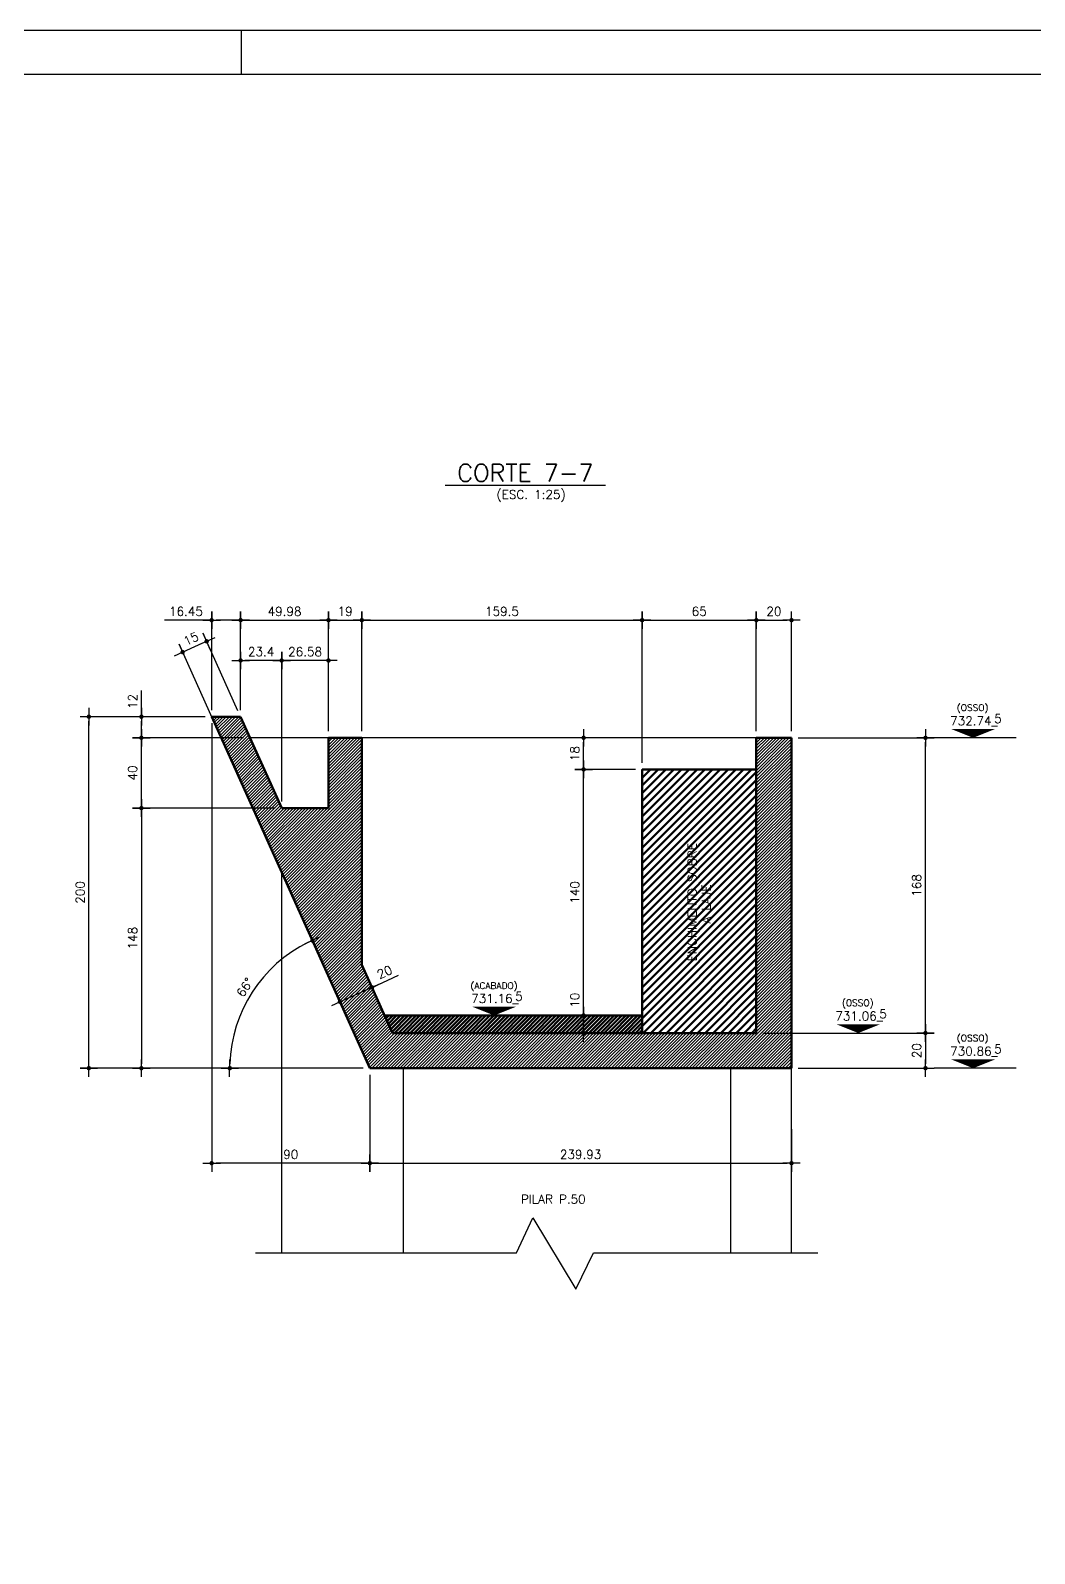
# Model space of a CAD drawing. Header units: inches. Extents: x 17515 to 34518, y -9122 to -4917.
# Drawn here: x 21365 to 22508, y -6650 to -4917 of the extents above; entities that cross this region are included whole.
import ezdxf
from ezdxf.enums import TextEntityAlignment as Align

# ---------------------------------------------------------------- set-up
doc = ezdxf.new("R2010")
doc.units = ezdxf.units.IN
doc.header["$LTSCALE"] = 50
doc.header["$MEASUREMENT"] = 0
for name, color, linetype in [('CORTES', 2, 'Continuous'), ('COTA', 6, 'Continuous'), ('FOLHA', 7, 'Continuous'), ('NIVEL', 3, 'Continuous'), ('TEXTO', 3, 'Continuous')]:
    doc.layers.add(name, color=color, linetype=linetype)
doc.styles.add('ROMANS', font='romans.shx')
doc.dimstyles.new('COTA_25', dxfattribs={"dimscale": 5, "dimtxt": 2, "dimasz": 1, "dimexe": 2, "dimexo": 1.5, "dimgap": 1, "dimtad": 1, "dimlfac": 0.5, "dimzin": 12, "dimdsep": 46, "dimtxsty": 'ROMANS', "dimblk1": 'COTA', "dimblk2": 'COTA', "dimsah": 1, "dimcen": -4, "dimdle": 1.5, "dimclrd": 6, "dimclre": 6, "dimclrt": 3, "dimadec": 0, "dimazin": 0, "dimtfac": 1, "dimtofl": 0, "dimtmove": 0, "dimatfit": 3, "dimldrblk": 'COTA', "dimfxl": 1, "dimtolj": 1, "dimtzin": 12, "dimarcsym": 0})

# ---------------------------------------------------------------- blocks, each defined once
blk = doc.blocks.new('COTA')
at = {"layer": 'COTA'}
for p, q in [((2, 0), (-2, 0)), ((0, -2), (0, 2))]:
    blk.add_line(p, q, dxfattribs=at)
at = {"layer": 'COTA', "const_width": 0.5}
blk.add_lwpolyline([(-0.25, 0, 1), (0.25, 0, 1)], format="xyb", close=True, dxfattribs=at)
blk = doc.blocks.new('*D180')
at = {"layer": 'COTA', "color": 6, "lineweight": -2, "transparency": 16777216}
for p, q in [((22198.7, -6057.9), (22393.7, -6057.9)), ((22383.7, -6062.9), (22383.7, -6092.9)), ((22238.7, -6097.9), (22393.7, -6097.9))]:
    blk.add_line(p, q, dxfattribs=at)
at = {"layer": 'Defpoints', "color": 0, "transparency": 16777216}
for p in [(22191.2, -6057.9), (22231.2, -6097.9), (22383.7, -6097.9)]:
    blk.add_point(p, dxfattribs=at)
at = {"layer": 'COTA', "color": 6, "lineweight": -2, "transparency": 16777216, "xscale": 5, "yscale": 5, "zscale": 5}
for p, rotation in [((22383.7, -6057.9), 90), ((22383.7, -6097.9), 270)]:
    blk.add_blockref('COTA', p, dxfattribs=dict(at, rotation=rotation))
at = {"layer": 'COTA', "color": 3, "transparency": 16777216, "insert": (22373.7, -6077.9), "char_height": 10, "attachment_point": 5, "rotation": 90, "style": 'ROMANS'}
blk.add_mtext('\\A1;20', dxfattribs=at)
blk = doc.blocks.new('*D181')
at = {"layer": 'COTA', "color": 6, "lineweight": -2, "transparency": 16777216}
for p, q in [((22238.7, -5721.9), (22393.7, -5721.9)), ((22383.7, -6052.9), (22383.7, -5726.9)), ((22198.7, -6057.9), (22393.7, -6057.9))]:
    blk.add_line(p, q, dxfattribs=at)
at = {"layer": 'Defpoints', "color": 0, "transparency": 16777216}
for p in [(22231.2, -5721.9), (22383.7, -5721.9), (22191.2, -6057.9)]:
    blk.add_point(p, dxfattribs=at)
at = {"layer": 'COTA', "color": 6, "lineweight": -2, "transparency": 16777216, "xscale": 5, "yscale": 5, "zscale": 5}
for p, rotation in [((22383.7, -5721.9), 90), ((22383.7, -6057.9), 270)]:
    blk.add_blockref('COTA', p, dxfattribs=dict(at, rotation=rotation))
at = {"layer": 'COTA', "color": 3, "transparency": 16777216, "insert": (22373.7, -5889.9), "char_height": 10, "attachment_point": 5, "rotation": 90, "style": 'ROMANS'}
blk.add_mtext('\\A1;168', dxfattribs=at)
blk = doc.blocks.new('*D182')
at = {"layer": 'COTA', "color": 6, "lineweight": -2, "transparency": 16777216}
for p, q in [((21563.8, -5697.9), (21421.5, -5697.9)), ((21431.5, -6092.9), (21431.5, -5702.9)), ((21743.8, -6097.9), (21421.5, -6097.9))]:
    blk.add_line(p, q, dxfattribs=at)
at = {"layer": 'Defpoints', "color": 0, "transparency": 16777216}
for p in [(21431.5, -5697.9), (21571.3, -5697.9), (21751.3, -6097.9)]:
    blk.add_point(p, dxfattribs=at)
at = {"layer": 'COTA', "color": 6, "lineweight": -2, "transparency": 16777216, "xscale": 5, "yscale": 5, "zscale": 5}
for p, rotation in [((21431.5, -5697.9), 90), ((21431.5, -6097.9), 270)]:
    blk.add_blockref('COTA', p, dxfattribs=dict(at, rotation=rotation))
at = {"layer": 'COTA', "color": 3, "transparency": 16777216, "insert": (21421.5, -5897.9), "char_height": 10, "attachment_point": 5, "rotation": 90, "style": 'ROMANS'}
blk.add_mtext('\\A1;200', dxfattribs=at)
blk = doc.blocks.new('*D183')
at = {"layer": 'COTA', "color": 6, "lineweight": -2, "transparency": 16777216}
for p, q in [((21643.5, -5801.9), (21481.3, -5801.9)), ((21491.3, -5806.9), (21491.3, -6092.9)), ((21643.5, -6097.9), (21481.3, -6097.9))]:
    blk.add_line(p, q, dxfattribs=at)
at = {"layer": 'Defpoints', "color": 0, "transparency": 16777216}
for p in [(21651, -5801.9), (21491.3, -6097.9), (21651, -6097.9)]:
    blk.add_point(p, dxfattribs=at)
at = {"layer": 'COTA', "color": 6, "lineweight": -2, "transparency": 16777216, "xscale": 5, "yscale": 5, "zscale": 5}
for p, rotation in [((21491.3, -5801.9), 90), ((21491.3, -6097.9), 270)]:
    blk.add_blockref('COTA', p, dxfattribs=dict(at, rotation=rotation))
at = {"layer": 'COTA', "color": 3, "transparency": 16777216, "insert": (21481.3, -5949.9), "char_height": 10, "attachment_point": 5, "rotation": 90, "style": 'ROMANS'}
blk.add_mtext('\\A1;148', dxfattribs=at)
blk = doc.blocks.new('*D184')
at = {"layer": 'COTA', "color": 6, "lineweight": -2, "transparency": 16777216}
for p, q in [((21751.3, -6105.4), (21751.3, -6216)), ((22231.2, -6167.2), (22231.2, -6216)), ((21756.3, -6206), (22226.2, -6206))]:
    blk.add_line(p, q, dxfattribs=at)
at = {"layer": 'Defpoints', "color": 0, "transparency": 16777216}
for p in [(21751.3, -6097.9), (22231.2, -6159.7), (22231.2, -6206)]:
    blk.add_point(p, dxfattribs=at)
at = {"layer": 'COTA', "color": 6, "lineweight": -2, "transparency": 16777216, "xscale": 5, "yscale": 5, "zscale": 5, "rotation": 180}
blk.add_blockref('COTA', (21751.3, -6206), dxfattribs=at)
at = {"layer": 'COTA', "color": 6, "lineweight": -2, "transparency": 16777216, "xscale": 5, "yscale": 5, "zscale": 5}
blk.add_blockref('COTA', (22231.2, -6206), dxfattribs=at)
at = {"layer": 'COTA', "color": 3, "transparency": 16777216, "insert": (21991.2, -6196), "char_height": 10, "attachment_point": 5, "style": 'ROMANS'}
blk.add_mtext('\\A1;239.93', dxfattribs=at)
blk = doc.blocks.new('*D185')
at = {"layer": 'COTA', "color": 6, "lineweight": -2, "transparency": 16777216}
for p, q in [((21571.3, -5705.4), (21571.3, -6216)), ((21751.3, -6105.4), (21751.3, -6216)), ((21746.3, -6206), (21576.3, -6206))]:
    blk.add_line(p, q, dxfattribs=at)
at = {"layer": 'Defpoints', "color": 0, "transparency": 16777216}
for p in [(21571.3, -5697.9), (21751.3, -6097.9), (21571.3, -6206)]:
    blk.add_point(p, dxfattribs=at)
at = {"layer": 'COTA', "color": 6, "lineweight": -2, "transparency": 16777216, "xscale": 5, "yscale": 5, "zscale": 5, "rotation": 180}
blk.add_blockref('COTA', (21571.3, -6206), dxfattribs=at)
at = {"layer": 'COTA', "color": 6, "lineweight": -2, "transparency": 16777216, "xscale": 5, "yscale": 5, "zscale": 5}
blk.add_blockref('COTA', (21751.3, -6206), dxfattribs=at)
at = {"layer": 'COTA', "color": 3, "transparency": 16777216, "insert": (21661.3, -6196), "char_height": 10, "attachment_point": 5, "style": 'ROMANS'}
blk.add_mtext('\\A1;90', dxfattribs=at)
blk = doc.blocks.new('*D186')
at = {"layer": 'COTA', "color": 6, "lineweight": -2, "transparency": 16777216}
for p, q in [((21994.6, -6037.9), (21994.6, -6008.1)), ((21994.6, -6052.9), (21994.6, -6042.9)), ((22000.9, -6037.9), (22004.6, -6037.9)), ((22000.9, -6057.9), (22004.6, -6057.9))]:
    blk.add_line(p, q, dxfattribs=at)
at = {"layer": 'Defpoints', "color": 0, "transparency": 16777216}
for p in [(21993.4, -6037.9), (21994.6, -6037.9), (21993.4, -6057.9)]:
    blk.add_point(p, dxfattribs=at)
at = {"layer": 'COTA', "color": 6, "lineweight": -2, "transparency": 16777216, "xscale": 5, "yscale": 5, "zscale": 5}
for p, rotation in [((21994.6, -6037.9), 90), ((21994.6, -6057.9), 270)]:
    blk.add_blockref('COTA', p, dxfattribs=dict(at, rotation=rotation))
at = {"layer": 'COTA', "color": 3, "transparency": 16777216, "insert": (21984.6, -6020.5), "char_height": 10, "attachment_point": 5, "rotation": 90, "style": 'ROMANS'}
blk.add_mtext('\\A1;10', dxfattribs=at)
blk = doc.blocks.new('*D187')
at = {"layer": 'COTA', "color": 6, "lineweight": -2, "transparency": 16777216}
for p, q in [((22053.7, -5757.9), (21984.6, -5757.9)), ((21994.6, -6032.9), (21994.6, -5762.9)), ((22003.9, -6037.9), (21984.6, -6037.9))]:
    blk.add_line(p, q, dxfattribs=at)
at = {"layer": 'Defpoints', "color": 0, "transparency": 16777216}
for p in [(21994.6, -5757.9), (22061.2, -5757.9), (22011.4, -6037.9)]:
    blk.add_point(p, dxfattribs=at)
at = {"layer": 'COTA', "color": 6, "lineweight": -2, "transparency": 16777216, "xscale": 5, "yscale": 5, "zscale": 5}
for p, rotation in [((21994.6, -5757.9), 90), ((21994.6, -6037.9), 270)]:
    blk.add_blockref('COTA', p, dxfattribs=dict(at, rotation=rotation))
at = {"layer": 'COTA', "color": 3, "transparency": 16777216, "insert": (21984.6, -5897.9), "char_height": 10, "attachment_point": 5, "rotation": 90, "style": 'ROMANS'}
blk.add_mtext('\\A1;140', dxfattribs=at)
blk = doc.blocks.new('*D188')
at = {"layer": 'COTA', "color": 6, "lineweight": -2, "transparency": 16777216}
for p, q in [((22006.3, -5721.9), (21984.6, -5721.9)), ((21994.6, -5752.9), (21994.6, -5726.9)), ((22006.3, -5757.9), (21984.6, -5757.9))]:
    blk.add_line(p, q, dxfattribs=at)
at = {"layer": 'Defpoints', "color": 0, "transparency": 16777216}
for p in [(21994.6, -5721.9), (22013.8, -5721.9), (22013.8, -5757.9)]:
    blk.add_point(p, dxfattribs=at)
at = {"layer": 'COTA', "color": 6, "lineweight": -2, "transparency": 16777216, "xscale": 5, "yscale": 5, "zscale": 5}
for p, rotation in [((21994.6, -5721.9), 90), ((21994.6, -5757.9), 270)]:
    blk.add_blockref('COTA', p, dxfattribs=dict(at, rotation=rotation))
at = {"layer": 'COTA', "color": 3, "transparency": 16777216, "insert": (21984.6, -5739.9), "char_height": 10, "attachment_point": 5, "rotation": 90, "style": 'ROMANS'}
blk.add_mtext('\\A1;18', dxfattribs=at)
blk = doc.blocks.new('*D189')
at = {"layer": 'COTA', "color": 6, "lineweight": -2, "transparency": 16777216}
for p, q in [((21607.5, -5721.9), (21481.3, -5721.9)), ((21491.3, -5796.9), (21491.3, -5726.9)), ((21643.5, -5801.9), (21481.3, -5801.9))]:
    blk.add_line(p, q, dxfattribs=at)
at = {"layer": 'Defpoints', "color": 0, "transparency": 16777216}
for p in [(21491.3, -5721.9), (21615, -5721.9), (21651, -5801.9)]:
    blk.add_point(p, dxfattribs=at)
at = {"layer": 'COTA', "color": 6, "lineweight": -2, "transparency": 16777216, "xscale": 5, "yscale": 5, "zscale": 5}
for p, rotation in [((21491.3, -5721.9), 90), ((21491.3, -5801.9), 270)]:
    blk.add_blockref('COTA', p, dxfattribs=dict(at, rotation=rotation))
at = {"layer": 'COTA', "color": 3, "transparency": 16777216, "insert": (21481.3, -5761.9), "char_height": 10, "attachment_point": 5, "rotation": 90, "style": 'ROMANS'}
blk.add_mtext('\\A1;40', dxfattribs=at)
blk = doc.blocks.new('*D190')
at = {"layer": 'COTA', "color": 6, "lineweight": -2, "transparency": 16777216}
for p, q in [((21491.3, -5697.9), (21491.3, -5668.1)), ((21502.6, -5697.9), (21481.3, -5697.9)), ((21491.3, -5716.9), (21491.3, -5702.9)), ((21502.6, -5721.9), (21481.3, -5721.9))]:
    blk.add_line(p, q, dxfattribs=at)
at = {"layer": 'Defpoints', "color": 0, "transparency": 16777216}
for p in [(21491.3, -5697.9), (21510.1, -5697.9), (21510.1, -5721.9)]:
    blk.add_point(p, dxfattribs=at)
at = {"layer": 'COTA', "color": 6, "lineweight": -2, "transparency": 16777216, "xscale": 5, "yscale": 5, "zscale": 5}
for p, rotation in [((21491.3, -5697.9), 90), ((21491.3, -5721.9), 270)]:
    blk.add_blockref('COTA', p, dxfattribs=dict(at, rotation=rotation))
at = {"layer": 'COTA', "color": 3, "transparency": 16777216, "insert": (21481.3, -5680.5), "char_height": 10, "attachment_point": 5, "rotation": 90, "style": 'ROMANS'}
blk.add_mtext('\\A1;12', dxfattribs=at)
blk = doc.blocks.new('*D191')
at = {"layer": 'COTA', "color": 6, "lineweight": -2, "transparency": 16777216}
for p, q in [((21751.3, -6000.4), (21749.7, -5996.8)), ((21753.8, -6005.9), (21784.1, -5992.2)), ((21714.8, -6016.8), (21713.2, -6013.2)), ((21721.9, -6020.2), (21749.2, -6007.9))]:
    blk.add_line(p, q, dxfattribs=at)
at = {"layer": 'Defpoints', "color": 0, "transparency": 16777216}
for p in [(21753.8, -6005.9), (21754.4, -6007.2), (21717.9, -6023.6)]:
    blk.add_point(p, dxfattribs=at)
at = {"layer": 'COTA', "color": 6, "lineweight": -2, "transparency": 16777216, "xscale": 5, "yscale": 5, "zscale": 5}
for p, rotation in [((21753.8, -6005.9), 24.22780118985967), ((21717.3, -6022.3), 204.2278011898596)]:
    blk.add_blockref('COTA', p, dxfattribs=dict(at, rotation=rotation))
at = {"layer": 'COTA', "color": 3, "transparency": 16777216, "insert": (21768.1, -5988.5), "char_height": 10, "attachment_point": 5, "rotation": 24.2278, "style": 'ROMANS'}
blk.add_mtext('\\A1;20', dxfattribs=at)
blk = doc.blocks.new('*D192')
at = {"layer": 'COTA', "color": 6, "lineweight": -2, "transparency": 16777216}
for p, q in [((21571.3, -5690.4), (21571.3, -5578)), ((21604.2, -5690.4), (21604.2, -5578)), ((21571.3, -5588), (21517.7, -5588)), ((21599.2, -5588), (21576.3, -5588))]:
    blk.add_line(p, q, dxfattribs=at)
at = {"layer": 'Defpoints', "color": 0, "transparency": 16777216}
for p in [(21571.3, -5588), (21571.3, -5697.9), (21604.2, -5697.9)]:
    blk.add_point(p, dxfattribs=at)
at = {"layer": 'COTA', "color": 6, "lineweight": -2, "transparency": 16777216, "xscale": 5, "yscale": 5, "zscale": 5, "rotation": 180}
blk.add_blockref('COTA', (21571.3, -5588), dxfattribs=at)
at = {"layer": 'COTA', "color": 6, "lineweight": -2, "transparency": 16777216, "xscale": 5, "yscale": 5, "zscale": 5}
blk.add_blockref('COTA', (21604.2, -5588), dxfattribs=at)
at = {"layer": 'COTA', "color": 3, "transparency": 16777216, "insert": (21542, -5578), "char_height": 10, "attachment_point": 5, "style": 'ROMANS'}
blk.add_mtext('\\A1;16.45', dxfattribs=at)
blk = doc.blocks.new('*D193')
at = {"layer": 'COTA', "color": 6, "lineweight": -2, "transparency": 16777216}
for p, q in [((21604.2, -5690.4), (21604.2, -5578)), ((21704.2, -5714.4), (21704.2, -5578)), ((21609.2, -5588), (21699.2, -5588))]:
    blk.add_line(p, q, dxfattribs=at)
at = {"layer": 'Defpoints', "color": 0, "transparency": 16777216}
for p in [(21704.2, -5588), (21604.2, -5697.9), (21704.2, -5721.9)]:
    blk.add_point(p, dxfattribs=at)
at = {"layer": 'COTA', "color": 6, "lineweight": -2, "transparency": 16777216, "xscale": 5, "yscale": 5, "zscale": 5, "rotation": 180}
blk.add_blockref('COTA', (21604.2, -5588), dxfattribs=at)
at = {"layer": 'COTA', "color": 6, "lineweight": -2, "transparency": 16777216, "xscale": 5, "yscale": 5, "zscale": 5}
blk.add_blockref('COTA', (21704.2, -5588), dxfattribs=at)
at = {"layer": 'COTA', "color": 3, "transparency": 16777216, "insert": (21654.2, -5578), "char_height": 10, "attachment_point": 5, "style": 'ROMANS'}
blk.add_mtext('\\A1;49.98', dxfattribs=at)
blk = doc.blocks.new('*D194')
at = {"layer": 'COTA', "color": 6, "lineweight": -2, "transparency": 16777216}
for p, q in [((21704.2, -5714.4), (21704.2, -5578)), ((21742.2, -5714.4), (21742.2, -5578)), ((21709.2, -5588), (21737.2, -5588))]:
    blk.add_line(p, q, dxfattribs=at)
at = {"layer": 'Defpoints', "color": 0, "transparency": 16777216}
for p in [(21742.2, -5588), (21704.2, -5721.9), (21742.2, -5721.9)]:
    blk.add_point(p, dxfattribs=at)
at = {"layer": 'COTA', "color": 6, "lineweight": -2, "transparency": 16777216, "xscale": 5, "yscale": 5, "zscale": 5, "rotation": 180}
blk.add_blockref('COTA', (21704.2, -5588), dxfattribs=at)
at = {"layer": 'COTA', "color": 6, "lineweight": -2, "transparency": 16777216, "xscale": 5, "yscale": 5, "zscale": 5}
blk.add_blockref('COTA', (21742.2, -5588), dxfattribs=at)
at = {"layer": 'COTA', "color": 3, "transparency": 16777216, "insert": (21723.2, -5578), "char_height": 10, "attachment_point": 5, "style": 'ROMANS'}
blk.add_mtext('\\A1;19', dxfattribs=at)
blk = doc.blocks.new('*D195')
at = {"layer": 'COTA', "color": 6, "lineweight": -2, "transparency": 16777216}
for p, q in [((21742.2, -5714.4), (21742.2, -5578)), ((22061.2, -5750.4), (22061.2, -5578)), ((21747.2, -5588), (22056.2, -5588))]:
    blk.add_line(p, q, dxfattribs=at)
at = {"layer": 'Defpoints', "color": 0, "transparency": 16777216}
for p in [(22061.2, -5588), (21742.2, -5721.9), (22061.2, -5757.9)]:
    blk.add_point(p, dxfattribs=at)
at = {"layer": 'COTA', "color": 6, "lineweight": -2, "transparency": 16777216, "xscale": 5, "yscale": 5, "zscale": 5, "rotation": 180}
blk.add_blockref('COTA', (21742.2, -5588), dxfattribs=at)
at = {"layer": 'COTA', "color": 6, "lineweight": -2, "transparency": 16777216, "xscale": 5, "yscale": 5, "zscale": 5}
blk.add_blockref('COTA', (22061.2, -5588), dxfattribs=at)
at = {"layer": 'COTA', "color": 3, "transparency": 16777216, "insert": (21901.7, -5578), "char_height": 10, "attachment_point": 5, "style": 'ROMANS'}
blk.add_mtext('\\A1;159.5', dxfattribs=at)
blk = doc.blocks.new('*D196')
at = {"layer": 'COTA', "color": 6, "lineweight": -2, "transparency": 16777216}
for p, q in [((22061.2, -5750.4), (22061.2, -5578)), ((22191.2, -5714.4), (22191.2, -5578)), ((22066.2, -5588), (22186.2, -5588))]:
    blk.add_line(p, q, dxfattribs=at)
at = {"layer": 'Defpoints', "color": 0, "transparency": 16777216}
for p in [(22191.2, -5588), (22191.2, -5721.9), (22061.2, -5757.9)]:
    blk.add_point(p, dxfattribs=at)
at = {"layer": 'COTA', "color": 6, "lineweight": -2, "transparency": 16777216, "xscale": 5, "yscale": 5, "zscale": 5, "rotation": 180}
blk.add_blockref('COTA', (22061.2, -5588), dxfattribs=at)
at = {"layer": 'COTA', "color": 6, "lineweight": -2, "transparency": 16777216, "xscale": 5, "yscale": 5, "zscale": 5}
blk.add_blockref('COTA', (22191.2, -5588), dxfattribs=at)
at = {"layer": 'COTA', "color": 3, "transparency": 16777216, "insert": (22126.2, -5578), "char_height": 10, "attachment_point": 5, "style": 'ROMANS'}
blk.add_mtext('\\A1;65', dxfattribs=at)
blk = doc.blocks.new('*D197')
at = {"layer": 'COTA', "color": 6, "lineweight": -2, "transparency": 16777216}
for p, q in [((22191.2, -5714.4), (22191.2, -5578)), ((22231.2, -5714.4), (22231.2, -5578)), ((22196.2, -5588), (22226.2, -5588))]:
    blk.add_line(p, q, dxfattribs=at)
at = {"layer": 'Defpoints', "color": 0, "transparency": 16777216}
for p in [(22231.2, -5588), (22191.2, -5721.9), (22231.2, -5721.9)]:
    blk.add_point(p, dxfattribs=at)
at = {"layer": 'COTA', "color": 6, "lineweight": -2, "transparency": 16777216, "xscale": 5, "yscale": 5, "zscale": 5, "rotation": 180}
blk.add_blockref('COTA', (22191.2, -5588), dxfattribs=at)
at = {"layer": 'COTA', "color": 6, "lineweight": -2, "transparency": 16777216, "xscale": 5, "yscale": 5, "zscale": 5}
blk.add_blockref('COTA', (22231.2, -5588), dxfattribs=at)
at = {"layer": 'COTA', "color": 3, "transparency": 16777216, "insert": (22211.2, -5578), "char_height": 10, "attachment_point": 5, "style": 'ROMANS'}
blk.add_mtext('\\A1;20', dxfattribs=at)
blk = doc.blocks.new('*D198')
at = {"layer": 'COTA', "color": 6, "lineweight": -2, "transparency": 16777216}
for p, q in [((21573.8, -5703.4), (21534.1, -5615.3)), ((21561, -5614.2), (21542.8, -5622.4)), ((21601.1, -5691.1), (21561.5, -5603))]:
    blk.add_line(p, q, dxfattribs=at)
at = {"layer": 'Defpoints', "color": 0, "transparency": 16777216}
for p in [(21538.2, -5624.4), (21604.2, -5697.9), (21576.9, -5710.2)]:
    blk.add_point(p, dxfattribs=at)
at = {"layer": 'COTA', "color": 6, "lineweight": -2, "transparency": 16777216, "xscale": 5, "yscale": 5, "zscale": 5}
for p, rotation in [((21565.6, -5612.1), 24.22780270379516), ((21538.2, -5624.4), 204.2278027037951)]:
    blk.add_blockref('COTA', p, dxfattribs=dict(at, rotation=rotation))
at = {"layer": 'COTA', "color": 3, "transparency": 16777216, "insert": (21547.8, -5609.1), "char_height": 10, "attachment_point": 5, "rotation": 24.2278, "style": 'ROMANS'}
blk.add_mtext('\\A1;15', dxfattribs=at)
blk = doc.blocks.new('*D199')
at = {"layer": 'COTA', "color": 6, "lineweight": -2, "transparency": 16777216}
for p, q in [((21651, -5794.4), (21651, -5623.9)), ((21704.2, -5646.8), (21704.2, -5623.9)), ((21699.2, -5633.9), (21656, -5633.9))]:
    blk.add_line(p, q, dxfattribs=at)
at = {"layer": 'Defpoints', "color": 0, "transparency": 16777216}
for p in [(21651, -5633.9), (21704.2, -5654.3), (21651, -5801.9)]:
    blk.add_point(p, dxfattribs=at)
at = {"layer": 'COTA', "color": 6, "lineweight": -2, "transparency": 16777216, "xscale": 5, "yscale": 5, "zscale": 5, "rotation": 180}
blk.add_blockref('COTA', (21651, -5633.9), dxfattribs=at)
at = {"layer": 'COTA', "color": 6, "lineweight": -2, "transparency": 16777216, "xscale": 5, "yscale": 5, "zscale": 5}
blk.add_blockref('COTA', (21704.2, -5633.9), dxfattribs=at)
at = {"layer": 'COTA', "color": 3, "transparency": 16777216, "insert": (21677.6, -5623.9), "char_height": 10, "attachment_point": 5, "style": 'ROMANS'}
blk.add_mtext('\\A1;26.58', dxfattribs=at)
blk = doc.blocks.new('*D200')
at = {"layer": 'COTA', "color": 6, "lineweight": -2, "transparency": 16777216}
for p, q in [((21604.2, -5636.9), (21604.2, -5623.9)), ((21651, -5636.9), (21651, -5623.9)), ((21646, -5633.9), (21609.2, -5633.9))]:
    blk.add_line(p, q, dxfattribs=at)
at = {"layer": 'Defpoints', "color": 0, "transparency": 16777216}
for p in [(21604.2, -5633.9), (21604.2, -5644.4), (21651, -5644.4)]:
    blk.add_point(p, dxfattribs=at)
at = {"layer": 'COTA', "color": 6, "lineweight": -2, "transparency": 16777216, "xscale": 5, "yscale": 5, "zscale": 5, "rotation": 180}
blk.add_blockref('COTA', (21604.2, -5633.9), dxfattribs=at)
at = {"layer": 'COTA', "color": 6, "lineweight": -2, "transparency": 16777216, "xscale": 5, "yscale": 5, "zscale": 5}
blk.add_blockref('COTA', (21651, -5633.9), dxfattribs=at)
at = {"layer": 'COTA', "color": 3, "transparency": 16777216, "insert": (21627.6, -5623.9), "char_height": 10, "attachment_point": 5, "style": 'ROMANS'}
blk.add_mtext('\\A1;23.4', dxfattribs=at)
blk = doc.blocks.new('*D230')
at = {"layer": 'COTA', "color": 6, "lineweight": -2, "transparency": 16777216}
blk.add_arc((21751.3, -6097.9), 159.4, 116.0252, 178.2026, dxfattribs=at)
at = {"layer": 'Defpoints', "color": 0, "transparency": 16777216}
for p in [(21571.3, -5697.9), (21636.4, -5987.5), (21297.6, -6097.9), (21743.8, -6097.9), (21751.3, -6097.9)]:
    blk.add_point(p, dxfattribs=at)
at = {"layer": 'COTA', "color": 6, "lineweight": -2, "transparency": 16777216, "xscale": 5, "yscale": 5, "zscale": 5}
for p, rotation in [((21685.9, -5952.5), 25.12651574091702), ((21591.9, -6097.9), 269.10128696288)]:
    blk.add_blockref('COTA', p, dxfattribs=dict(at, rotation=rotation))
at = {"layer": 'COTA', "color": 3, "transparency": 16777216, "insert": (21609.1, -6005.9), "char_height": 10, "attachment_point": 5, "rotation": 57.1139, "style": 'ROMANS'}
blk.add_mtext('\\A1;66°', dxfattribs=at)

msp = doc.modelspace()

# ---------------------------------------------------------------- hatches: boundary and pattern name
at = {"layer": 'CORTES'}
h = msp.add_hatch(dxfattribs=at)
h.set_pattern_fill('ANSI31', color=252, scale=20)
h.set_pattern_definition([(45, (-40.2792, 0), (-1.76776695, 1.76776695), [])])
h.paths.add_polyline_path([(22231.18, -5721.898), (22191.18, -5721.898), (22191.18, -6057.898), (21777.18, -6057.898), (21742.18, -5980.119), (21742.18, -5721.898), (21704.18, -5721.898), (21704.18, -5801.898), (21651.014, -5801.898), (21604.214, -5697.898), (21571.316, -5697.898), (21751.317, -6097.898), (22231.18, -6097.898)])
at = {"layer": 'CORTES', "linetype": 'Continuous', "lineweight": 50}
h = msp.add_hatch(dxfattribs=at)
h.set_pattern_fill('ANSI31', color=40, scale=50)
h.set_pattern_definition([(45, (-40.279, 0), (-4.4194174, 4.4194174), [])])
h.paths.add_polyline_path([(22061.18, -6057.898), (22191.18, -6057.898), (22191.18, -5757.898), (22061.18, -5757.898)])
h = msp.add_hatch(dxfattribs=at)
h.set_pattern_fill('ANSI31', color=253, scale=25)
h.set_pattern_definition([(45, (-40.2792, 0), (-2.2097087, 2.2097087), [])])
h.paths.add_polyline_path([(21768.18, -6037.898), (21777.18, -6057.898), (22061.18, -6057.898), (22061.18, -6037.898)])

# ---------------------------------------------------------------- linework, layer by layer
at = {"layer": 'CORTES', "color": 1, "linetype": 'Continuous', "lineweight": 50}
for p, q in [((21604.214, -5697.898), (21571.316, -5697.898)), ((21571.316, -5697.898), (21751.317, -6097.898)), ((21604.214, -5697.898), (21651.014, -5801.898)), ((21704.18, -5721.898), (21742.18, -5721.898)), ((21704.18, -5801.898), (21704.18, -5721.898)), ((21742.18, -5721.898), (21742.18, -5980.119)), ((22231.18, -5721.898), (22191.18, -5721.898)), ((22191.18, -5721.898), (22191.18, -6057.898)), ((22231.18, -5721.898), (22231.18, -6097.898)), ((21704.18, -5801.898), (21651.014, -5801.898)), ((21742.18, -5980.119), (21777.18, -6057.898)), ((22191.18, -6057.898), (21777.18, -6057.898)), ((22231.18, -6097.898), (21751.317, -6097.898))]:
    msp.add_line(p, q, dxfattribs=at)
at = {"layer": 'CORTES'}
for p, q in [((21704.18, -5721.898), (21615.014, -5721.898)), ((22191.18, -5721.898), (21742.18, -5721.898)), ((21651.182, -6308.048), (21651.182, -5875.378)), ((21789.522, -6308.048), (21789.522, -6097.898)), ((22162.113, -6308.048), (22162.113, -6097.898)), ((22231.18, -6308.048), (22231.18, -6097.898))]:
    msp.add_line(p, q, dxfattribs=at)
at = {"layer": 'CORTES', "color": 40, "linetype": 'Continuous', "lineweight": 50}
for p, q in [((22061.18, -5757.898), (22061.18, -6057.898)), ((22191.18, -5757.898), (22061.18, -5757.898))]:
    msp.add_line(p, q, dxfattribs=at)
at = {"layer": 'CORTES', "color": 253, "linetype": 'Continuous', "lineweight": 50}
msp.add_line((22061.18, -6037.898), (21768.18, -6037.898), dxfattribs=at)
at = {"layer": 'CORTES', "color": 8}
for p, q in [((21918.289, -6308.048), (21936.983, -6268.147)), ((21936.983, -6268.147), (21985.939, -6349.236)), ((21621.182, -6308.048), (21918.289, -6308.048)), ((21985.939, -6349.236), (22005.865, -6308.048)), ((22005.865, -6308.048), (22261.18, -6308.048))]:
    msp.add_line(p, q, dxfattribs=at)
at = {"layer": 'COTA'}
for p, q in [((22486.947, -5721.898), (22393.68, -5721.898)), ((22486.947, -6097.898), (22393.68, -6097.898))]:
    msp.add_line(p, q, dxfattribs=at)
at = {"layer": 'FOLHA'}
msp.add_line((21605.129, -4966.857), (21605.129, -4916.857), dxfattribs=at)
at = {"layer": 'FOLHA', "color": 1}
msp.add_line((23410.129, -4966.857), (17640.129, -4966.857), dxfattribs=at)
at = {"layer": 'FOLHA'}
msp.add_lwpolyline([(17515.129, -4916.857), (17515.129, -9121.857), (23455.129, -9121.857), (23455.129, -4916.857)], close=True, dxfattribs=at)
at = {"layer": 'NIVEL', "color": 1}
for points in [[(22437.952, -5721.898, 0, 50, 0), (22437.952, -5711.898, 50, 50, 0)], [(21892.789, -6037.898, 0, 50, 0), (21892.789, -6027.898, 50, 50, 0)], [(22307.198, -6057.898, 0, 50, 0), (22307.198, -6047.898, 50, 50, 0)], [(22437.952, -6097.898, 0, 50, 0), (22437.952, -6087.898, 50, 50, 0)]]:
    msp.add_lwpolyline(points, format="xyseb", dxfattribs=at)

# ---------------------------------------------------------------- texts
at = {"layer": 'NIVEL', "color": 4, "style": 'ROMANS'}
for s, p in [('(OSSO)', (22437.404, -5691.333)), ('(ACABADO)', (21892.685, -6007.741)), ('(OSSO)', (22306.65, -6027.333)), ('(OSSO)', (22437.404, -6067.333))]:
    msp.add_text(s, height=7.5, dxfattribs=at).set_placement(p, align=Align.CENTER)
at = {"layer": 'NIVEL', "color": 3, "style": 'ROMANS'}
for s, p in [('732.74_', (22438.84, -5707.545)), ('5', (22466.177, -5705.082)), ('731.16_', (21893.677, -6023.545)), ('5', (21921.014, -6021.082)), ('5', (22335.423, -6041.082)), ('731.06_', (22308.085, -6043.545)), ('730.86_', (22438.84, -6083.545)), ('5', (22466.177, -6081.082))]:
    msp.add_text(s, height=10, dxfattribs=at).set_placement(p, align=Align.CENTER)
at = {"layer": 'TEXTO', "color": 1, "style": 'ROMANS'}
msp.add_text('%%U CORTE 7-7 ', height=20, dxfattribs=at).set_placement((21837.046, -5430.293))
at = {"layer": 'TEXTO', "color": 3, "style": 'ROMANS'}
for s, p in [('(ESC. 1:25)', (21895.424, -5449.975)), ('PILAR P.50', (21923.244, -6251.931))]:
    msp.add_text(s, height=10, dxfattribs=at).set_placement(p)
for s, p in [('ENCHIMENTO SOBRE', (22123.184, -5976.457)), ('A LAJE', (22139.213, -5933.317))]:
    msp.add_text(s, height=10, rotation=90, dxfattribs=at).set_placement(p)

# ---------------------------------------------------------------- dimensions: what is measured, and where the dimension line sits
at = {"layer": 'COTA'}
for base, p1, p2, picture, middle in [((21571.316, -5588.029), (21604.214, -5697.898), (21571.316, -5697.898), '*D192', (21542.03, -5578.029)), ((21704.18, -5588.029), (21604.214, -5697.898), (21704.18, -5721.898), '*D193', (21654.197, -5578.029)), ((21742.18, -5588.029), (21704.18, -5721.898), (21742.18, -5721.898), '*D194', (21723.18, -5578.029)), ((22061.18, -5588.029), (21742.18, -5721.898), (22061.18, -5757.898), '*D195', (21901.68, -5578.029)), ((22191.18, -5588.029), (22061.18, -5757.898), (22191.18, -5721.898), '*D196', (22126.18, -5578.029)), ((22231.18, -5588.029), (22191.18, -5721.898), (22231.18, -5721.898), '*D197', (22211.18, -5578.029)), ((21604.214, -5633.875), (21651.014, -5644.427), (21604.214, -5644.427), '*D200', (21627.614, -5623.875)), ((21651.014, -5633.875), (21704.18, -5654.275), (21651.014, -5801.898), '*D199', (21677.597, -5623.875)), ((21571.316, -6205.983), (21751.317, -6097.898), (21571.316, -5697.898), '*D185', (21661.316, -6195.983)), ((22231.18, -6205.983), (21751.317, -6097.898), (22231.18, -6159.669), '*D184', (21991.248, -6195.983))]:
    dim = msp.add_linear_dim(base=base, p1=p1, p2=p2, dimstyle='COTA_25', dxfattribs=at)
    dim.commit()
    dim.dimension.update_dxf_attribs({"geometry": picture, "text_midpoint": middle})
dim = msp.add_aligned_dim(p1=(21604.214, -5697.898), p2=(21576.856, -5710.209), distance=-94.08, dimstyle='COTA_25', dxfattribs=at)
dim.commit()
dim.dimension.update_dxf_attribs({"geometry": '*D198', "text_midpoint": (21547.824, -5609.141)})
for base, p1, p2, picture, middle in [((21491.327, -5697.898), (21510.135, -5721.898), (21510.135, -5697.898), '*D190', (21481.327, -5680.517)), ((21431.451, -5697.898), (21751.317, -6097.898), (21571.316, -5697.898), '*D182', (21421.451, -5897.898)), ((21491.327, -5721.898), (21651.014, -5801.898), (21615.014, -5721.898), '*D189', (21481.327, -5761.898)), ((21994.554, -5721.898), (22013.787, -5757.898), (22013.787, -5721.898), '*D188', (21984.554, -5739.898)), ((22383.68, -5721.898), (22191.18, -6057.898), (22231.18, -5721.898), '*D181', (22373.68, -5889.898)), ((21994.554, -5757.898), (22011.383, -6037.898), (22061.18, -5757.898), '*D187', (21984.554, -5897.898)), ((21491.327, -6097.898), (21651.014, -5801.898), (21651.014, -6097.898), '*D183', (21481.327, -5949.898)), ((21994.554, -6037.898), (21993.352, -6057.898), (21993.352, -6037.898), '*D186', (21984.554, -6020.517)), ((22383.68, -6097.898), (22191.18, -6057.898), (22231.18, -6097.898), '*D180', (22373.68, -6077.898))]:
    dim = msp.add_linear_dim(base=base, p1=p1, p2=p2, angle=90, dimstyle='COTA_25', dxfattribs=at)
    dim.commit()
    dim.dimension.update_dxf_attribs({"geometry": picture, "text_midpoint": middle})
dim = msp.add_angular_dim_2l(base=(21636.368, -5987.481), line1=((21743.817, -6097.898), (21297.605, -6097.898)), line2=((21571.316, -5697.898), (21751.317, -6097.898)), dimstyle='COTA_25', dxfattribs=at)
dim.commit()
dim.dimension.update_dxf_attribs({"geometry": '*D230', "text_midpoint": (21609.072, -6005.924)})
dim = msp.add_linear_dim(base=(21753.771, -6005.877), p1=(21717.894, -6023.625), p2=(21754.37, -6007.21), angle=24.227801, dimstyle='COTA_25', dxfattribs=at)
dim.commit()
dim.dimension.update_dxf_attribs({"geometry": '*D191', "text_midpoint": (21772.178, -5997.594), "dimtype": 161})

doc.saveas('drawing.dxf')
